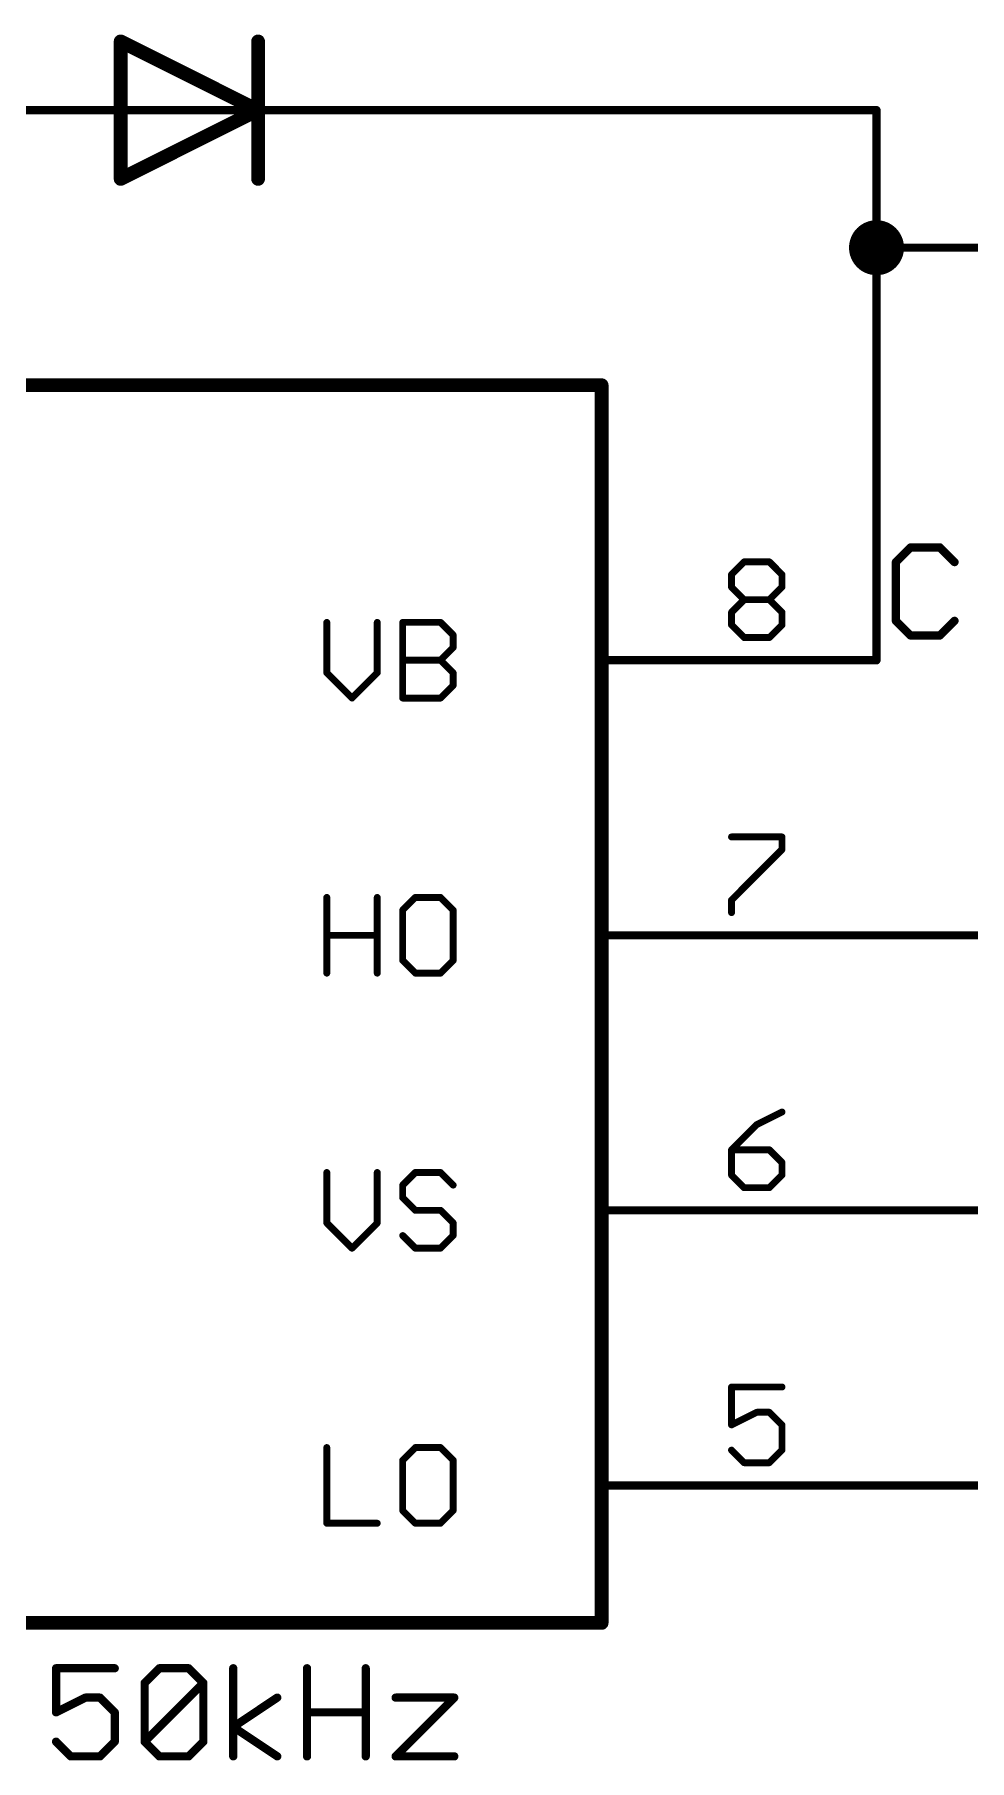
# Model space of a CAD drawing. Extents: x -40 to 215, y -109 to 87.
# Drawn here: x 101.28 to 118.56, y 50.8 to 82.68 of the extents above; entities that cross this region are included whole.
import ezdxf

# ---------------------------------------------------------------- set-up
doc = ezdxf.new("R2010")
doc.units = 0
for name, color, linetype in [('91', 94, 'CONTINUOUS'), ('94', 14, 'CONTINUOUS'), ('95', 251, 'CONTINUOUS'), ('97', 251, 'CONTINUOUS')]:
    doc.layers.add(name, color=color, linetype=linetype)

msp = doc.modelspace()

# ---------------------------------------------------------------- linework, layer by layer
at = {"layer": '91', "const_width": 0.1524}
for points in [[(101.6, 81.28), (83.82, 81.28)], [(106.68, 81.28), (116.84, 81.28)], [(116.84, 81.28), (116.84, 78.74)], [(116.84, 71.12), (116.84, 78.74)], [(116.84, 78.74), (121.92, 78.74)], [(116.84, 66.04), (124.46, 66.04)], [(116.84, 60.96), (121.92, 60.96)], [(124.46, 55.88), (116.84, 55.88)]]:
    msp.add_lwpolyline(points, dxfattribs=at)
at = {"layer": '91'}
for points, const_width in [([(101.6, 81.2419, 1), (101.6, 81.3181)], 0.0762), ([(106.68, 81.3181, 1), (106.68, 81.2419)], 0.0762), ([(116.8781, 81.28, 1), (116.8019, 81.28)], 0.0762), ([(116.84, 81.2419, 1), (116.84, 81.3181)], 0.0762), ([(116.84, 78.486, 1), (116.84, 78.994, 1), (116.84, 78.486)], 0.508), ([(116.8781, 78.74, 1), (116.8019, 78.74)], 0.0762), ([(116.84, 78.7781, 1), (116.84, 78.7019)], 0.0762), ([(116.8019, 78.74, 1), (116.8781, 78.74)], 0.0762), ([(116.8019, 71.12, 1), (116.8781, 71.12)], 0.0762), ([(116.84, 66.0781, 1), (116.84, 66.0019)], 0.0762), ([(116.84, 60.9981, 1), (116.84, 60.9219)], 0.0762), ([(116.84, 55.9181, 1), (116.84, 55.8419)], 0.0762)]:
    msp.add_lwpolyline(points, format="xyb", dxfattribs=dict(at, const_width=const_width))
at = {"layer": '94'}
for points, const_width in [([(105.41, 81.28), (102.87, 82.55)], 0.254), ([(102.87, 82.55), (102.87, 80.01)], 0.254), ([(105.41, 82.55), (105.41, 81.28)], 0.254), ([(101.6, 81.28), (104.14, 81.28)], 0.1524), ([(102.87, 80.01), (105.41, 81.28)], 0.254), ([(106.68, 81.28), (104.14, 81.28)], 0.1524), ([(105.41, 81.28), (105.41, 80.01)], 0.254), ([(93.98, 76.2), (111.76, 76.2)], 0.254), ([(111.76, 76.2), (111.76, 53.34)], 0.254), ([(116.84, 71.12), (111.76, 71.12)], 0.1524), ([(116.84, 66.04), (111.76, 66.04)], 0.1524), ([(116.84, 60.96), (111.76, 60.96)], 0.1524), ([(116.84, 55.88), (111.76, 55.88)], 0.1524), ([(111.76, 53.34), (93.98, 53.34)], 0.254)]:
    msp.add_lwpolyline(points, dxfattribs=dict(at, const_width=const_width))
for points, const_width in [([(102.8984, 82.6068, 1), (102.8416, 82.4932)], 0.127), ([(102.9335, 82.55, 1), (102.8065, 82.55)], 0.127), ([(105.4735, 82.55, 1), (105.3465, 82.55)], 0.127), ([(101.6, 81.3181, 1), (101.6, 81.2419)], 0.0762), ([(104.14, 81.3181, 1), (104.14, 81.2419)], 0.0762), ([(104.14, 81.2419, 1), (104.14, 81.3181)], 0.0762), ([(105.4735, 81.28, 1), (105.3465, 81.28)], 0.127), ([(105.3465, 81.28, 1), (105.4735, 81.28)], 0.127), ([(105.4384, 81.2232, 1), (105.3816, 81.3368)], 0.127), ([(105.3816, 81.2232, 1), (105.4384, 81.3368)], 0.127), ([(106.68, 81.2419, 1), (106.68, 81.3181)], 0.0762), ([(102.8416, 80.0668, 1), (102.8984, 79.9532)], 0.127), ([(102.8065, 80.01, 1), (102.9335, 80.01)], 0.127), ([(105.3465, 80.01, 1), (105.4735, 80.01)], 0.127), ([(111.8235, 76.2, 1), (111.6965, 76.2)], 0.127), ([(111.76, 76.1365, 1), (111.76, 76.2635)], 0.127), ([(111.76, 71.1581, 1), (111.76, 71.0819)], 0.0762), ([(116.84, 71.0819, 1), (116.84, 71.1581)], 0.0762), ([(111.76, 66.0781, 1), (111.76, 66.0019)], 0.0762), ([(116.84, 66.0019, 1), (116.84, 66.0781)], 0.0762), ([(111.76, 60.9981, 1), (111.76, 60.9219)], 0.0762), ([(116.84, 60.9219, 1), (116.84, 60.9981)], 0.0762), ([(111.76, 55.9181, 1), (111.76, 55.8419)], 0.0762), ([(116.84, 55.8419, 1), (116.84, 55.9181)], 0.0762), ([(111.6965, 53.34, 1), (111.8235, 53.34)], 0.127), ([(111.76, 53.2765, 1), (111.76, 53.4035)], 0.127)]:
    msp.add_lwpolyline(points, format="xyb", dxfattribs=dict(at, const_width=const_width))
at = {"layer": '95'}
for points, const_width in [([(114.1603, 72.7043), (114.3933, 72.9373)], 0.127), ([(114.3933, 72.9373), (114.8594, 72.9373)], 0.127), ([(114.8594, 72.9373), (115.0924, 72.7043)], 0.127), ([(117.469, 73.2042), (117.1979, 72.933)], 0.1524), ([(117.1979, 72.933), (117.1979, 71.8484)], 0.1524), ([(118.0114, 73.2042), (117.469, 73.2042)], 0.1524), ([(118.2825, 72.933), (118.0114, 73.2042)], 0.1524), ([(114.1603, 72.4712), (114.1603, 72.7043)], 0.127), ([(115.0924, 72.7043), (115.0924, 72.4712)], 0.127), ([(114.3933, 72.2382), (114.1603, 72.4712)], 0.127), ([(115.0924, 72.4712), (114.8594, 72.2382)], 0.127), ([(114.1603, 72.0052), (114.3933, 72.2382)], 0.127), ([(114.1603, 71.7721), (114.1603, 72.0052)], 0.127), ([(114.3933, 72.2382), (114.8594, 72.2382)], 0.127), ([(114.8594, 72.2382), (115.0924, 72.0052)], 0.127), ([(115.0924, 72.0052), (115.0924, 71.7721)], 0.127), ([(106.6801, 71.8197), (106.6801, 70.8876)], 0.127), ([(107.6123, 70.8876), (107.6123, 71.8197)], 0.127), ([(108.0834, 70.4215), (108.0834, 71.8197)], 0.127), ([(108.0834, 71.8197), (108.7825, 71.8197)], 0.127), ([(108.7825, 71.8197), (109.0156, 71.5867)], 0.127), ([(114.3933, 71.5391), (114.1603, 71.7721)], 0.127), ([(115.0924, 71.7721), (114.8594, 71.5391)], 0.127), ([(117.1979, 71.8484), (117.469, 71.5772)], 0.1524), ([(118.0114, 71.5772), (118.2825, 71.8484)], 0.1524), ([(109.0156, 71.3536), (108.7825, 71.1206)], 0.127), ([(109.0156, 71.5867), (109.0156, 71.3536)], 0.127), ([(114.8594, 71.5391), (114.3933, 71.5391)], 0.127), ([(117.469, 71.5772), (118.0114, 71.5772)], 0.1524), ([(108.0834, 71.1206), (108.7825, 71.1206)], 0.127), ([(108.7825, 71.1206), (109.0156, 70.8876)], 0.127), ([(106.6801, 70.8876), (107.1462, 70.4215)], 0.127), ([(107.1462, 70.4215), (107.6123, 70.8876)], 0.127), ([(109.0156, 70.8876), (109.0156, 70.6545)], 0.127), ([(108.7825, 70.4215), (108.0834, 70.4215)], 0.127), ([(109.0156, 70.6545), (108.7825, 70.4215)], 0.127), ([(114.1603, 67.8573), (115.0924, 67.8573)], 0.127), ([(115.0924, 67.8573), (115.0924, 67.6243)], 0.127), ([(115.0924, 67.6243), (114.1603, 66.6921)], 0.127), ([(106.6801, 65.3415), (106.6801, 66.7397)], 0.127), ([(107.6123, 66.7397), (107.6123, 65.3415)], 0.127), ([(108.3165, 66.7397), (108.0834, 66.5067)], 0.127), ([(108.7825, 66.7397), (108.3165, 66.7397)], 0.127), ([(109.0156, 66.5067), (108.7825, 66.7397)], 0.127), ([(114.1603, 66.6921), (114.1603, 66.4591)], 0.127), ([(108.0834, 66.5067), (108.0834, 65.5745)], 0.127), ([(109.0156, 65.5745), (109.0156, 66.5067)], 0.127), ([(106.6801, 66.0406), (107.6123, 66.0406)], 0.127), ([(108.0834, 65.5745), (108.3165, 65.3415)], 0.127), ([(108.3165, 65.3415), (108.7825, 65.3415)], 0.127), ([(108.7825, 65.3415), (109.0156, 65.5745)], 0.127), ([(115.0924, 62.7773), (114.6264, 62.5443)], 0.127), ([(114.6264, 62.5443), (114.1603, 62.0782)], 0.127), ([(114.1603, 62.0782), (114.1603, 61.6121)], 0.127), ([(114.8594, 62.0782), (114.1603, 62.0782)], 0.127), ([(115.0924, 61.8452), (114.8594, 62.0782)], 0.127), ([(115.0924, 61.6121), (115.0924, 61.8452)], 0.127), ([(106.6801, 61.6597), (106.6801, 60.7276)], 0.127), ([(107.6123, 60.7276), (107.6123, 61.6597)], 0.127), ([(108.3165, 61.6597), (108.0834, 61.4267)], 0.127), ([(108.7825, 61.6597), (108.3165, 61.6597)], 0.127), ([(109.0156, 61.4267), (108.7825, 61.6597)], 0.127), ([(114.1603, 61.6121), (114.3933, 61.3791)], 0.127), ([(114.8594, 61.3791), (115.0924, 61.6121)], 0.127), ([(108.0834, 61.4267), (108.0834, 61.1936)], 0.127), ([(108.0834, 61.1936), (108.3165, 60.9606)], 0.127), ([(114.3933, 61.3791), (114.8594, 61.3791)], 0.127), ([(108.3165, 60.9606), (108.7825, 60.9606)], 0.127), ([(108.7825, 60.9606), (109.0156, 60.7276)], 0.127), ([(106.6801, 60.7276), (107.1462, 60.2615)], 0.127), ([(107.1462, 60.2615), (107.6123, 60.7276)], 0.127), ([(109.0156, 60.7276), (109.0156, 60.4945)], 0.127), ([(108.3165, 60.2615), (108.0834, 60.4945)], 0.127), ([(108.7825, 60.2615), (108.3165, 60.2615)], 0.127), ([(109.0156, 60.4945), (108.7825, 60.2615)], 0.127), ([(115.0924, 57.6973), (114.1603, 57.6973)], 0.127), ([(114.1603, 57.6973), (114.1603, 56.9982)], 0.127), ([(114.1603, 56.9982), (114.6264, 57.2312)], 0.127), ([(114.6264, 57.2312), (114.8594, 57.2312)], 0.127), ([(114.8594, 57.2312), (115.0924, 56.9982)], 0.127), ([(115.0924, 56.9982), (115.0924, 56.5321)], 0.127), ([(106.6801, 56.5797), (106.6801, 55.1815)], 0.127), ([(108.3165, 56.5797), (108.0834, 56.3467)], 0.127), ([(108.7825, 56.5797), (108.3165, 56.5797)], 0.127), ([(109.0156, 56.3467), (108.7825, 56.5797)], 0.127), ([(114.3933, 56.2991), (114.1603, 56.5321)], 0.127), ([(115.0924, 56.5321), (114.8594, 56.2991)], 0.127), ([(108.0834, 56.3467), (108.0834, 55.4145)], 0.127), ([(109.0156, 55.4145), (109.0156, 56.3467)], 0.127), ([(114.8594, 56.2991), (114.3933, 56.2991)], 0.127), ([(108.0834, 55.4145), (108.3165, 55.1815)], 0.127), ([(108.7825, 55.1815), (109.0156, 55.4145)], 0.127), ([(106.6801, 55.1815), (107.6123, 55.1815)], 0.127), ([(108.3165, 55.1815), (108.7825, 55.1815)], 0.127)]:
    msp.add_lwpolyline(points, dxfattribs=dict(at, const_width=const_width))
for points, const_width in [([(114.3933, 72.969, 1), (114.3933, 72.9055)], 0.0635), ([(114.4158, 72.9148, 1), (114.3709, 72.9597)], 0.0635), ([(114.8818, 72.9597, 1), (114.8369, 72.9148)], 0.0635), ([(114.8594, 72.9055, 1), (114.8594, 72.969)], 0.0635), ([(117.236, 72.933, 1), (117.1598, 72.933)], 0.0762), ([(117.469, 73.2423, 1), (117.469, 73.1661)], 0.0762), ([(117.496, 73.1772, 1), (117.4421, 73.2311)], 0.0762), ([(118.0383, 73.2311, 1), (117.9844, 73.1772)], 0.0762), ([(118.0114, 73.1661, 1), (118.0114, 73.2423)], 0.0762), ([(114.1378, 72.7267, 1), (114.1828, 72.6818)], 0.0635), ([(114.1921, 72.7043, 1), (114.1286, 72.7043)], 0.0635), ([(115.1242, 72.7043, 1), (115.0607, 72.7043)], 0.0635), ([(115.07, 72.6818, 1), (115.1149, 72.7267)], 0.0635), ([(117.1709, 72.96, 1), (117.2248, 72.9061)], 0.0762), ([(118.2556, 72.9061, 1), (118.3095, 72.96)], 0.0762), ([(114.1828, 72.4937, 1), (114.1378, 72.4488)], 0.0635), ([(114.1286, 72.4712, 1), (114.1921, 72.4712)], 0.0635), ([(115.0607, 72.4712, 1), (115.1242, 72.4712)], 0.0635), ([(115.1149, 72.4488, 1), (115.07, 72.4937)], 0.0635), ([(114.1378, 72.0276, 1), (114.1828, 71.9827)], 0.0635), ([(114.1921, 72.0052, 1), (114.1286, 72.0052)], 0.0635), ([(114.3933, 72.2699, 1), (114.3933, 72.2064)], 0.0635), ([(114.4158, 72.2157, 1), (114.3709, 72.2606)], 0.0635), ([(114.3709, 72.2157, 1), (114.4158, 72.2606)], 0.0635), ([(114.8818, 72.2606, 1), (114.8369, 72.2157)], 0.0635), ([(114.8369, 72.2606, 1), (114.8818, 72.2157)], 0.0635), ([(114.8594, 72.2064, 1), (114.8594, 72.2699)], 0.0635), ([(115.1242, 72.0052, 1), (115.0607, 72.0052)], 0.0635), ([(115.07, 71.9827, 1), (115.1149, 72.0276)], 0.0635), ([(106.7119, 71.8197, 1), (106.6484, 71.8197)], 0.0635), ([(107.644, 71.8197, 1), (107.5805, 71.8197)], 0.0635), ([(108.1152, 71.8197, 1), (108.0517, 71.8197)], 0.0635), ([(108.0834, 71.8514, 1), (108.0834, 71.7879)], 0.0635), ([(108.805, 71.8421, 1), (108.7601, 71.7972)], 0.0635), ([(108.7825, 71.7879, 1), (108.7825, 71.8514)], 0.0635), ([(114.1828, 71.7946, 1), (114.1378, 71.7497)], 0.0635), ([(114.1286, 71.7721, 1), (114.1921, 71.7721)], 0.0635), ([(115.0607, 71.7721, 1), (115.1242, 71.7721)], 0.0635), ([(115.1149, 71.7497, 1), (115.07, 71.7946)], 0.0635), ([(117.2248, 71.8753, 1), (117.1709, 71.8214)], 0.0762), ([(117.1598, 71.8484, 1), (117.236, 71.8484)], 0.0762), ([(118.3095, 71.8214, 1), (118.2556, 71.8753)], 0.0762), ([(109.0473, 71.5867, 1), (108.9838, 71.5867)], 0.0635), ([(108.9931, 71.5642, 1), (109.038, 71.6091)], 0.0635), ([(109.038, 71.3312, 1), (108.9931, 71.3761)], 0.0635), ([(114.3933, 71.5709, 1), (114.3933, 71.5074)], 0.0635), ([(114.3709, 71.5166, 1), (114.4158, 71.5616)], 0.0635), ([(114.8369, 71.5616, 1), (114.8818, 71.5166)], 0.0635), ([(114.8594, 71.5074, 1), (114.8594, 71.5709)], 0.0635), ([(117.469, 71.6153, 1), (117.469, 71.5391)], 0.0762), ([(117.4421, 71.5503, 1), (117.496, 71.6041)], 0.0762), ([(117.9844, 71.6041, 1), (118.0383, 71.5503)], 0.0762), ([(118.0114, 71.5391, 1), (118.0114, 71.6153)], 0.0762), ([(108.0834, 71.1523, 1), (108.0834, 71.0888)], 0.0635), ([(108.805, 71.143, 1), (108.7601, 71.0981)], 0.0635), ([(108.7601, 71.143, 1), (108.805, 71.0981)], 0.0635), ([(108.7825, 71.0888, 1), (108.7825, 71.1523)], 0.0635), ([(108.9838, 71.3536, 1), (109.0473, 71.3536)], 0.0635), ([(106.6484, 70.8876, 1), (106.7119, 70.8876)], 0.0635), ([(106.7026, 70.91, 1), (106.6577, 70.8651)], 0.0635), ([(107.5805, 70.8876, 1), (107.644, 70.8876)], 0.0635), ([(107.6347, 70.8651, 1), (107.5898, 70.91)], 0.0635), ([(109.0473, 70.8876, 1), (108.9838, 70.8876)], 0.0635), ([(108.9931, 70.8651, 1), (109.038, 70.91)], 0.0635), ([(107.1238, 70.444, 1), (107.1687, 70.399)], 0.0635), ([(107.1238, 70.399, 1), (107.1687, 70.444)], 0.0635), ([(108.0834, 70.4533, 1), (108.0834, 70.3898)], 0.0635), ([(108.0517, 70.4215, 1), (108.1152, 70.4215)], 0.0635), ([(108.7601, 70.444, 1), (108.805, 70.399)], 0.0635), ([(108.7825, 70.3898, 1), (108.7825, 70.4533)], 0.0635), ([(108.9838, 70.6545, 1), (109.0473, 70.6545)], 0.0635), ([(109.038, 70.6321, 1), (108.9931, 70.677)], 0.0635), ([(114.1603, 67.889, 1), (114.1603, 67.8255)], 0.0635), ([(115.1242, 67.8573, 1), (115.0607, 67.8573)], 0.0635), ([(115.0924, 67.8255, 1), (115.0924, 67.889)], 0.0635), ([(115.0607, 67.6243, 1), (115.1242, 67.6243)], 0.0635), ([(115.1149, 67.6018, 1), (115.07, 67.6467)], 0.0635), ([(106.7119, 66.7397, 1), (106.6484, 66.7397)], 0.0635), ([(107.644, 66.7397, 1), (107.5805, 66.7397)], 0.0635), ([(108.3165, 66.7714, 1), (108.3165, 66.7079)], 0.0635), ([(108.3389, 66.7172, 1), (108.294, 66.7621)], 0.0635), ([(108.805, 66.7621, 1), (108.7601, 66.7172)], 0.0635), ([(108.7825, 66.7079, 1), (108.7825, 66.7714)], 0.0635), ([(114.1378, 66.7146, 1), (114.1828, 66.6697)], 0.0635), ([(114.1921, 66.6921, 1), (114.1286, 66.6921)], 0.0635), ([(108.1152, 66.5067, 1), (108.0517, 66.5067)], 0.0635), ([(108.061, 66.5291, 1), (108.1059, 66.4842)], 0.0635), ([(109.0473, 66.5067, 1), (108.9838, 66.5067)], 0.0635), ([(108.9931, 66.4842, 1), (109.038, 66.5291)], 0.0635), ([(114.1286, 66.4591, 1), (114.1921, 66.4591)], 0.0635), ([(106.6801, 66.0723, 1), (106.6801, 66.0088)], 0.0635), ([(107.6123, 66.0088, 1), (107.6123, 66.0723)], 0.0635), ([(106.6484, 65.3415, 1), (106.7119, 65.3415)], 0.0635), ([(107.5805, 65.3415, 1), (107.644, 65.3415)], 0.0635), ([(108.0517, 65.5745, 1), (108.1152, 65.5745)], 0.0635), ([(108.1059, 65.597, 1), (108.061, 65.5521)], 0.0635), ([(108.3165, 65.3732, 1), (108.3165, 65.3097)], 0.0635), ([(108.294, 65.319, 1), (108.3389, 65.364)], 0.0635), ([(108.7601, 65.364, 1), (108.805, 65.319)], 0.0635), ([(108.7825, 65.3097, 1), (108.7825, 65.3732)], 0.0635), ([(108.9838, 65.5745, 1), (109.0473, 65.5745)], 0.0635), ([(109.038, 65.5521, 1), (108.9931, 65.597)], 0.0635), ([(115.1066, 62.7489, 1), (115.0782, 62.8057)], 0.0635), ([(114.6122, 62.5727, 1), (114.6406, 62.5159)], 0.0635), ([(114.6488, 62.5218, 1), (114.6039, 62.5667)], 0.0635), ([(114.1603, 62.1099, 1), (114.1603, 62.0464)], 0.0635), ([(114.1378, 62.1006, 1), (114.1828, 62.0557)], 0.0635), ([(114.1921, 62.0782, 1), (114.1286, 62.0782)], 0.0635), ([(114.8818, 62.1006, 1), (114.8369, 62.0557)], 0.0635), ([(114.8594, 62.0464, 1), (114.8594, 62.1099)], 0.0635), ([(115.1242, 61.8452, 1), (115.0607, 61.8452)], 0.0635), ([(115.07, 61.8227, 1), (115.1149, 61.8676)], 0.0635), ([(106.7119, 61.6597, 1), (106.6484, 61.6597)], 0.0635), ([(107.644, 61.6597, 1), (107.5805, 61.6597)], 0.0635), ([(108.3165, 61.6914, 1), (108.3165, 61.6279)], 0.0635), ([(108.3389, 61.6372, 1), (108.294, 61.6821)], 0.0635), ([(108.805, 61.6821, 1), (108.7601, 61.6372)], 0.0635), ([(108.7825, 61.6279, 1), (108.7825, 61.6914)], 0.0635), ([(114.1828, 61.6346, 1), (114.1378, 61.5897)], 0.0635), ([(114.1286, 61.6121, 1), (114.1921, 61.6121)], 0.0635), ([(115.0607, 61.6121, 1), (115.1242, 61.6121)], 0.0635), ([(115.1149, 61.5897, 1), (115.07, 61.6346)], 0.0635), ([(108.1152, 61.4267, 1), (108.0517, 61.4267)], 0.0635), ([(108.0517, 61.1936, 1), (108.1152, 61.1936)], 0.0635), ([(108.061, 61.4491, 1), (108.1059, 61.4042)], 0.0635), ([(108.1059, 61.2161, 1), (108.061, 61.1712)], 0.0635), ([(108.9931, 61.4042, 1), (109.038, 61.4491)], 0.0635), ([(114.3933, 61.4109, 1), (114.3933, 61.3473)], 0.0635), ([(114.3709, 61.3566, 1), (114.4158, 61.4016)], 0.0635), ([(114.8369, 61.4016, 1), (114.8818, 61.3566)], 0.0635), ([(114.8594, 61.3473, 1), (114.8594, 61.4109)], 0.0635), ([(108.3165, 60.9923, 1), (108.3165, 60.9288)], 0.0635), ([(108.294, 60.9381, 1), (108.3389, 60.983)], 0.0635), ([(108.805, 60.983, 1), (108.7601, 60.9381)], 0.0635), ([(108.7825, 60.9288, 1), (108.7825, 60.9923)], 0.0635), ([(106.6484, 60.7276, 1), (106.7119, 60.7276)], 0.0635), ([(106.7026, 60.75, 1), (106.6577, 60.7051)], 0.0635), ([(107.5805, 60.7276, 1), (107.644, 60.7276)], 0.0635), ([(107.6347, 60.7051, 1), (107.5898, 60.75)], 0.0635), ([(109.0473, 60.7276, 1), (108.9838, 60.7276)], 0.0635), ([(108.9931, 60.7051, 1), (109.038, 60.75)], 0.0635), ([(107.1238, 60.284, 1), (107.1687, 60.239)], 0.0635), ([(107.1238, 60.239, 1), (107.1687, 60.284)], 0.0635), ([(108.1059, 60.517, 1), (108.061, 60.4721)], 0.0635), ([(108.3165, 60.2933, 1), (108.3165, 60.2298)], 0.0635), ([(108.294, 60.239, 1), (108.3389, 60.284)], 0.0635), ([(108.7601, 60.284, 1), (108.805, 60.239)], 0.0635), ([(108.7825, 60.2298, 1), (108.7825, 60.2933)], 0.0635), ([(108.9838, 60.4945, 1), (109.0473, 60.4945)], 0.0635), ([(109.038, 60.4721, 1), (108.9931, 60.517)], 0.0635), ([(114.1603, 57.729, 1), (114.1603, 57.6655)], 0.0635), ([(114.1921, 57.6973, 1), (114.1286, 57.6973)], 0.0635), ([(115.0924, 57.6655, 1), (115.0924, 57.729)], 0.0635), ([(114.6264, 57.263, 1), (114.6264, 57.1995)], 0.0635), ([(114.6406, 57.2028, 1), (114.6122, 57.2596)], 0.0635), ([(114.8818, 57.2537, 1), (114.8369, 57.2088)], 0.0635), ([(114.8594, 57.1995, 1), (114.8594, 57.263)], 0.0635), ([(115.1242, 56.9982, 1), (115.0607, 56.9982)], 0.0635), ([(114.1461, 57.0266, 1), (114.1745, 56.9698)], 0.0635), ([(114.1286, 56.9982, 1), (114.1921, 56.9982)], 0.0635), ([(115.07, 56.9757, 1), (115.1149, 57.0206)], 0.0635), ([(106.7119, 56.5797, 1), (106.6484, 56.5797)], 0.0635), ([(108.3165, 56.6114, 1), (108.3165, 56.5479)], 0.0635), ([(108.3389, 56.5572, 1), (108.294, 56.6021)], 0.0635), ([(108.805, 56.6021, 1), (108.7601, 56.5572)], 0.0635), ([(108.7825, 56.5479, 1), (108.7825, 56.6114)], 0.0635), ([(114.1828, 56.5546, 1), (114.1378, 56.5097)], 0.0635), ([(115.0607, 56.5321, 1), (115.1242, 56.5321)], 0.0635), ([(115.1149, 56.5097, 1), (115.07, 56.5546)], 0.0635), ([(108.1152, 56.3467, 1), (108.0517, 56.3467)], 0.0635), ([(108.061, 56.3691, 1), (108.1059, 56.3242)], 0.0635), ([(109.0473, 56.3467, 1), (108.9838, 56.3467)], 0.0635), ([(108.9931, 56.3242, 1), (109.038, 56.3691)], 0.0635), ([(114.3933, 56.3309, 1), (114.3933, 56.2674)], 0.0635), ([(114.3709, 56.2766, 1), (114.4158, 56.3216)], 0.0635), ([(114.8369, 56.3216, 1), (114.8818, 56.2766)], 0.0635), ([(114.8594, 56.2674, 1), (114.8594, 56.3309)], 0.0635), ([(108.1059, 55.437, 1), (108.061, 55.3921)], 0.0635), ([(109.038, 55.3921, 1), (108.9931, 55.437)], 0.0635), ([(106.6801, 55.2133, 1), (106.6801, 55.1497)], 0.0635), ([(106.6484, 55.1815, 1), (106.7119, 55.1815)], 0.0635), ([(107.6123, 55.1497, 1), (107.6123, 55.2133)], 0.0635), ([(108.0517, 55.4145, 1), (108.1152, 55.4145)], 0.0635), ([(108.3165, 55.2133, 1), (108.3165, 55.1497)], 0.0635), ([(108.294, 55.159, 1), (108.3389, 55.204)], 0.0635), ([(108.7601, 55.204, 1), (108.805, 55.159)], 0.0635), ([(108.7825, 55.1497, 1), (108.7825, 55.2133)], 0.0635), ([(108.9838, 55.4145, 1), (109.0473, 55.4145)], 0.0635)]:
    msp.add_lwpolyline(points, format="xyb", dxfattribs=dict(at, const_width=const_width))
at = {"layer": '97', "const_width": 0.1524}
for points in [[(102.7609, 52.5032), (101.6762, 52.5032)], [(101.6762, 52.5032), (101.6762, 51.6897)], [(103.3134, 52.232), (103.5845, 52.5032)], [(103.3134, 51.1474), (103.3134, 52.232)], [(103.3134, 51.1474), (104.398, 52.232)], [(103.5845, 52.5032), (104.1269, 52.5032)], [(104.1269, 52.5032), (104.398, 52.232)], [(104.398, 52.232), (104.398, 51.1474)], [(104.9505, 50.8762), (104.9505, 52.5032)], [(106.3148, 50.8762), (106.3148, 52.5032)], [(107.3995, 52.5032), (107.3995, 50.8762)], [(101.6762, 51.6897), (102.2185, 51.9609)], [(102.2185, 51.9609), (102.4897, 51.9609)], [(102.4897, 51.9609), (102.7609, 51.6897)], [(104.9505, 51.4185), (105.764, 51.9609)], [(107.952, 51.9609), (109.0366, 51.9609)], [(109.0366, 51.9609), (107.952, 50.8762)], [(102.7609, 51.6897), (102.7609, 51.1474)], [(106.3148, 51.6897), (107.3995, 51.6897)], [(105.764, 50.8762), (104.9505, 51.4185)], [(101.9474, 50.8762), (101.6762, 51.1474)], [(102.7609, 51.1474), (102.4897, 50.8762)], [(103.5845, 50.8762), (103.3134, 51.1474)], [(104.398, 51.1474), (104.1269, 50.8762)], [(102.4897, 50.8762), (101.9474, 50.8762)], [(104.1269, 50.8762), (103.5845, 50.8762)], [(107.952, 50.8762), (109.0366, 50.8762)]]:
    msp.add_lwpolyline(points, dxfattribs=at)
at = {"layer": '97', "const_width": 0.0762}
for points in [[(101.6762, 52.5413, 1), (101.6762, 52.4651)], [(101.7143, 52.5032, 1), (101.6381, 52.5032)], [(102.7609, 52.4651, 1), (102.7609, 52.5413)], [(103.2864, 52.259, 1), (103.3403, 52.2051)], [(103.3515, 52.232, 1), (103.2753, 52.232)], [(103.5845, 52.5413, 1), (103.5845, 52.4651)], [(103.6115, 52.4762, 1), (103.5576, 52.5301)], [(104.1538, 52.5301, 1), (104.0999, 52.4762)], [(104.1269, 52.4651, 1), (104.1269, 52.5413)], [(104.4361, 52.232, 1), (104.3599, 52.232)], [(104.425, 52.2051, 1), (104.3711, 52.259)], [(104.3711, 52.2051, 1), (104.425, 52.259)], [(104.9886, 52.5032, 1), (104.9124, 52.5032)], [(106.3529, 52.5032, 1), (106.2767, 52.5032)], [(107.4376, 52.5032, 1), (107.3614, 52.5032)], [(102.2185, 51.999, 1), (102.2185, 51.9228)], [(102.2356, 51.9268, 1), (102.2015, 51.9949)], [(102.5166, 51.9878, 1), (102.4628, 51.9339)], [(102.4897, 51.9228, 1), (102.4897, 51.999)], [(105.7851, 51.9292, 1), (105.7429, 51.9926)], [(107.952, 51.999, 1), (107.952, 51.9228)], [(109.0636, 51.9339, 1), (109.0097, 51.9878)], [(109.0366, 51.9228, 1), (109.0366, 51.999)], [(101.6592, 51.7238, 1), (101.6932, 51.6556)], [(101.6381, 51.6897, 1), (101.7143, 51.6897)], [(102.799, 51.6897, 1), (102.7228, 51.6897)], [(102.7339, 51.6628, 1), (102.7878, 51.7166)], [(106.3148, 51.7278, 1), (106.3148, 51.6516)], [(107.3995, 51.6516, 1), (107.3995, 51.7278)], [(104.9716, 51.4502, 1), (104.9294, 51.3868)], [(104.9294, 51.4502, 1), (104.9716, 51.3868)], [(101.7031, 51.1743, 1), (101.6493, 51.1204)], [(102.7228, 51.1474, 1), (102.799, 51.1474)], [(102.7878, 51.1204, 1), (102.7339, 51.1743)], [(103.3403, 51.1743, 1), (103.2864, 51.1204)], [(103.2864, 51.1743, 1), (103.3403, 51.1204)], [(103.2753, 51.1474, 1), (103.3515, 51.1474)], [(104.3599, 51.1474, 1), (104.4361, 51.1474)], [(104.425, 51.1204, 1), (104.3711, 51.1743)], [(101.9474, 50.9143, 1), (101.9474, 50.8381)], [(101.9204, 50.8493, 1), (101.9743, 50.9031)], [(102.4628, 50.9031, 1), (102.5166, 50.8493)], [(102.4897, 50.8381, 1), (102.4897, 50.9143)], [(103.5845, 50.9143, 1), (103.5845, 50.8381)], [(103.5576, 50.8493, 1), (103.6115, 50.9031)], [(104.0999, 50.9031, 1), (104.1538, 50.8493)], [(104.1269, 50.8381, 1), (104.1269, 50.9143)], [(104.9124, 50.8762, 1), (104.9886, 50.8762)], [(105.7429, 50.8445, 1), (105.7851, 50.9079)], [(106.2767, 50.8762, 1), (106.3529, 50.8762)], [(107.3614, 50.8762, 1), (107.4376, 50.8762)], [(107.952, 50.9143, 1), (107.952, 50.8381)], [(107.925, 50.9031, 1), (107.9789, 50.8493)], [(109.0366, 50.8381, 1), (109.0366, 50.9143)]]:
    msp.add_lwpolyline(points, format="xyb", dxfattribs=at)

doc.saveas('drawing.dxf')
